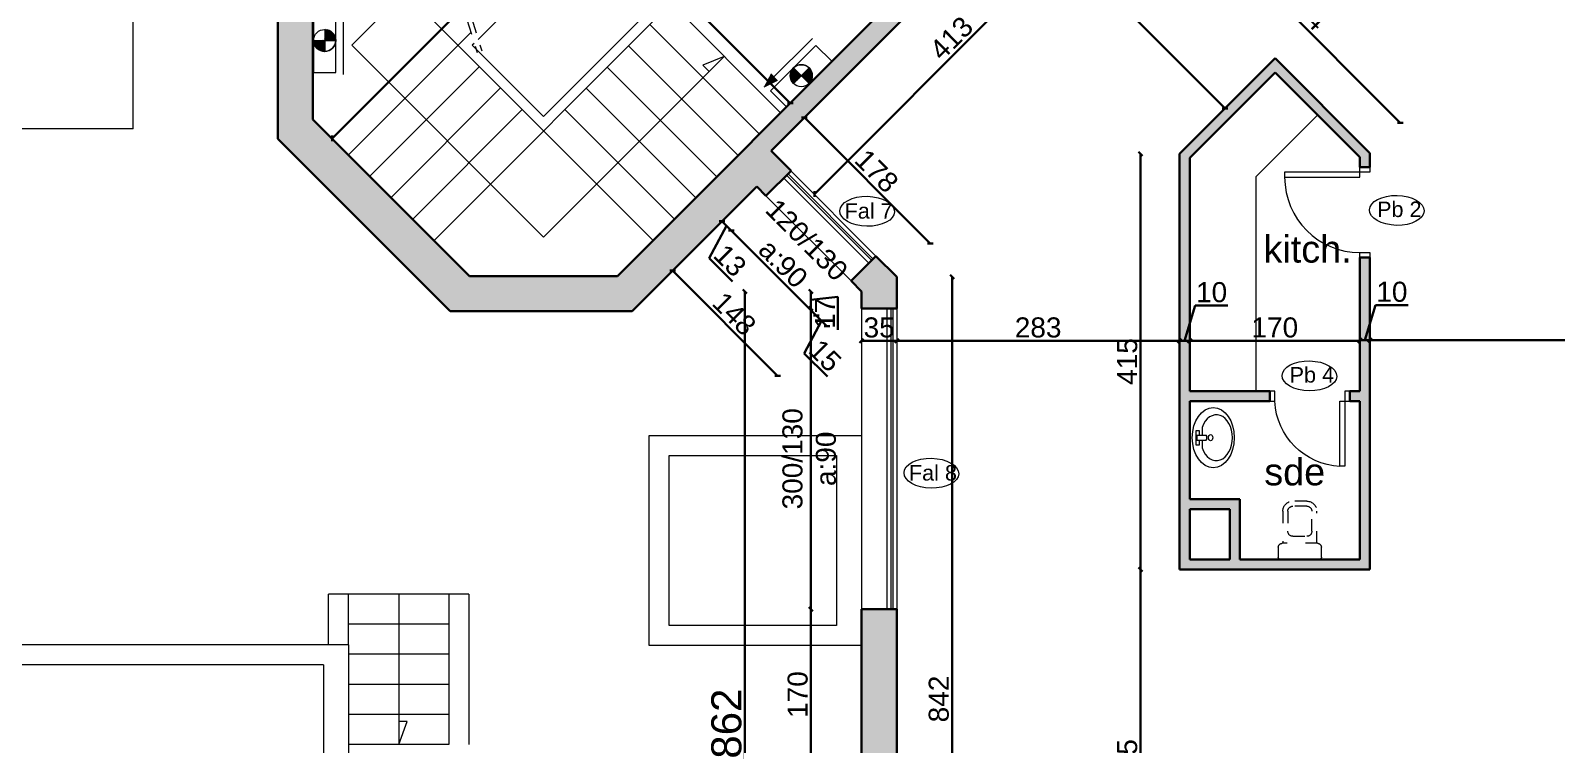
# Model space of a CAD drawing. Header units: millimetres. Extents: x 2804 to 3317, y 6834 to 7064.
# Drawn here: x 2849.06 to 2864.3, y 6885.93 to 6893.05 of the extents above; entities that cross this region are included whole.
import ezdxf

# ---------------------------------------------------------------- set-up
doc = ezdxf.new("R2010")
doc.units = ezdxf.units.MM
doc.header["$PDMODE"] = 1
doc.linetypes.add('ACAD_ISO03W100', pattern=[30, 12, -18])
doc.linetypes.add('PHANTOM2', pattern=[1.25, 0.625, -0.125, 0.125, -0.125, 0.125, -0.125])
for name, color, linetype, lineweight in [('cotation', 3, 'Continuous', 30), ('Legende', 7, 'Continuous', 30), ('menuise', 50, 'Continuous', 18), ('SECURITE', 2, 'Continuous', 0), ('texte', 3, 'Continuous', 9), ('zin fin', 6, 'Continuous', 9), ('Zin inter', 80, 'ACAD_ISO03W100', 5), ('zin menuiserie', 150, 'Continuous', 5), ('Zin mur', 30, 'Continuous', 30), ('zin sanit', 150, 'Continuous', 5)]:
    doc.layers.add(name, color=color, linetype=linetype, lineweight=lineweight)
doc.layers.add('zin hatch mur', color=8, linetype='Continuous')
doc.layers.add('zin texte', color=33, linetype='Continuous')
doc.styles.add('ARIAL', font='arial.ttf')
doc.styles.add('PsikTxtStyle', font='arial.ttf')
doc.styles.get("Standard").update_dxf_attribs({"font": 'arial.ttf'})
doc.dimstyles.new('cotation 100', dxfattribs={"dimtxt": 0.2, "dimasz": 0.04, "dimexe": 0, "dimexo": 0, "dimgap": 0.03, "dimtad": 1, "dimdec": 0, "dimlfac": 100, "dimdsep": 46, "dimtxsty": 'ARIAL', "dimblk": 'OBLIQUE', "dimcen": 0.09, "dimse1": 1, "dimse2": 1, "dimclrd": 256, "dimclre": 256, "dimclrt": 256, "dimadec": 3, "dimazin": 2, "dimtfac": 1, "dimtdec": 0, "dimtofl": 0, "dimtmove": 1, "dimatfit": 3, "dimfxl": 0, "dimtolj": 1, "dimtzin": 0, "dimlwd": -1, "dimlwe": -1, "dimarcsym": 0})

# ---------------------------------------------------------------- blocks, each defined once
blk = doc.blocks.new('P90')
at = {"ltscale": 0.005}
for p, q in [((-50, 752), (-100, 752)), ((-100, 752), (-100, 0)), ((-50, 0), (-50, 752)), ((-900, -100), (-900, 0)), ((-900, 0), (-850, 0)), ((-850, 0), (-850, -100)), ((-100, 0), (-50, 0)), ((-50, 0), (0, 0)), ((-50, -100), (-50, 0)), ((0, 0), (0, -100)), ((-850, -100), (-900, -100)), ((0, -100), (-50, -100))]:
    blk.add_line(p, q, dxfattribs=at)
blk.add_arc((-100, 0), 752, 90, 180, dxfattribs=at)
blk = doc.blocks.new('C3A7SB3P')
at = {"layer": 'zin sanit', "linetype": 'ByBlock'}
for p, q in [((0, -19.5), (0, 19.5)), ((0, -17), (0, 17)), ((2, 21.5), (12, 21.5)), ((16, 17.5), (16, -17.5)), ((16, 17), (48, 17)), ((23, -7), (23, 7)), ((28, 12), (48, 12)), ((53, 7), (53, -7)), ((58, 7), (58, -7)), ((48, -12), (28, -12)), ((12, -21.5), (2, -21.5)), ((48, -17), (16, -17))]:
    blk.add_line(p, q, dxfattribs=at)
for centre, radius, start, end in [((2, 19.5), 2, 90, 180), ((12, 17.5), 4, 0, 90), ((48, 7), 10, 0, 90), ((28, 7), 5, 90, 180), ((48, 7), 5, 0, 90), ((28, -7), 5, 180, 270), ((48, -7), 5, 270, 0), ((48, -7), 10, 270, 0), ((2, -19.5), 2, 180, 270), ((12, -17.5), 4, 270, 0)]:
    blk.add_arc(centre, radius, start, end, dxfattribs=at)
blk = doc.blocks.new('P70')
at = {"layer": 'zin menuiserie'}
for p, q in [((0, 650), (0, 0)), ((50, 650), (0, 650)), ((50, 0), (50, 650)), ((-700, 0), (-650, 0)), ((-700, -100), (-700, 0)), ((-650, 0), (-650, -100)), ((0, 0), (100, 0)), ((50, -100), (50, 0)), ((100, 0), (100, -100)), ((-650, -100), (-700, -100)), ((100, -100), (50, -100))]:
    blk.add_line(p, q, dxfattribs=at)
blk.add_arc((31, -31), 682, 92.6275, 177.3725, dxfattribs=at)
blk = doc.blocks.new('_Oblique')
at = {"color": 0, "linetype": 'ByBlock', "lineweight": -2}
blk.add_line((-0.5, -0.5), (0.5, 0.5), dxfattribs=at)
blk = doc.blocks.new('*D182')
at = {"layer": 'cotation', "transparency": 16777216}
blk.add_line((2856.79, 6892.183), (2858.046, 6890.926), dxfattribs=at)
at = {"layer": 'Defpoints', "color": 0, "transparency": 16777216}
for p in [(2856.457, 6891.85), (2858.046, 6890.926), (2857.711, 6890.591)]:
    blk.add_point(p, dxfattribs=at)
at = {"layer": 'cotation', "transparency": 16777216, "xscale": 0.04, "yscale": 0.04, "zscale": 0.04}
for p, rotation in [((2856.79, 6892.183), 134.9999999999097), ((2858.046, 6890.926), 314.9999999999097)]:
    blk.add_blockref('_Oblique', p, dxfattribs=dict(at, rotation=rotation))
at = {"layer": 'cotation', "transparency": 16777216, "insert": (2857.511, 6891.648), "char_height": 0.2, "attachment_point": 5, "rotation": 315, "style": 'ARIAL'}
blk.add_mtext('\\A1;178', dxfattribs=at)
blk = doc.blocks.new('*D153')
at = {"layer": 'cotation', "transparency": 16777216}
blk.add_line((2866.939, 6889.959), (2862.436, 6889.959), dxfattribs=at)
at = {"layer": 'Defpoints', "color": 0, "transparency": 16777216}
for p in [(2866.939, 6890.798), (2862.436, 6890.327), (2862.436, 6889.959)]:
    blk.add_point(p, dxfattribs=at)
at = {"layer": 'cotation', "transparency": 16777216, "xscale": 0.04, "yscale": 0.04, "zscale": 0.04, "rotation": 180}
blk.add_blockref('_Oblique', (2862.436, 6889.959), dxfattribs=at)
at = {"layer": 'cotation', "transparency": 16777216, "xscale": 0.04, "yscale": 0.04, "zscale": 0.04}
blk.add_blockref('_Oblique', (2866.939, 6889.959), dxfattribs=at)
at = {"layer": 'cotation', "transparency": 16777216, "insert": (2864.687, 6890.091), "char_height": 0.2, "attachment_point": 5, "style": 'ARIAL'}
blk.add_mtext('\\A1;450', dxfattribs=at)
blk = doc.blocks.new('*D154')
at = {"layer": 'cotation', "transparency": 16777216}
blk.add_line((2860.636, 6889.954), (2862.336, 6889.954), dxfattribs=at)
at = {"layer": 'Defpoints', "color": 0, "transparency": 16777216}
for p in [(2860.636, 6890.456), (2862.336, 6890.456), (2862.336, 6889.954)]:
    blk.add_point(p, dxfattribs=at)
at = {"layer": 'cotation', "transparency": 16777216, "xscale": 0.04, "yscale": 0.04, "zscale": 0.04, "rotation": 180}
blk.add_blockref('_Oblique', (2860.636, 6889.954), dxfattribs=at)
at = {"layer": 'cotation', "transparency": 16777216, "xscale": 0.04, "yscale": 0.04, "zscale": 0.04}
blk.add_blockref('_Oblique', (2862.336, 6889.954), dxfattribs=at)
at = {"layer": 'cotation', "transparency": 16777216, "insert": (2861.486, 6890.086), "char_height": 0.2, "attachment_point": 5, "style": 'ARIAL'}
blk.add_mtext('\\A1;170', dxfattribs=at)
blk = doc.blocks.new('*D155')
at = {"layer": 'cotation', "transparency": 16777216}
blk.add_line((2860.989, 6892.273), (2858.934, 6894.327), dxfattribs=at)
at = {"layer": 'Defpoints', "color": 0, "transparency": 16777216}
for p in [(2858.934, 6894.327), (2858.481, 6893.874), (2860.536, 6891.82)]:
    blk.add_point(p, dxfattribs=at)
at = {"layer": 'cotation', "transparency": 16777216, "xscale": 0.04, "yscale": 0.04, "zscale": 0.04}
for p, rotation in [((2858.934, 6894.327), 134.9999999998859), ((2860.989, 6892.273), 314.9999999998859)]:
    blk.add_blockref('_Oblique', p, dxfattribs=dict(at, rotation=rotation))
at = {"layer": 'cotation', "transparency": 16777216, "insert": (2860.055, 6893.393), "char_height": 0.2, "attachment_point": 5, "rotation": 315, "style": 'ARIAL'}
blk.add_mtext('\\A1;291', dxfattribs=at)
blk = doc.blocks.new('*D156')
at = {"layer": 'cotation', "transparency": 16777216}
blk.add_line((2859.812, 6894.342), (2856.889, 6891.418), dxfattribs=at)
at = {"layer": 'Defpoints', "color": 0, "transparency": 16777216}
for p in [(2859.381, 6894.773), (2856.457, 6891.85), (2856.889, 6891.418)]:
    blk.add_point(p, dxfattribs=at)
at = {"layer": 'cotation', "transparency": 16777216, "xscale": 0.04, "yscale": 0.04, "zscale": 0.04}
for p, rotation in [((2859.812, 6894.342), 44.99999999989305), ((2856.889, 6891.418), 224.999999999893)]:
    blk.add_blockref('_Oblique', p, dxfattribs=dict(at, rotation=rotation))
at = {"layer": 'cotation', "transparency": 16777216, "insert": (2858.257, 6892.973), "char_height": 0.2, "attachment_point": 5, "rotation": 45, "style": 'ARIAL'}
blk.add_mtext('\\A1;413', dxfattribs=at)
blk = doc.blocks.new('*D168')
at = {"layer": 'cotation', "transparency": 16777216}
blk.add_line((2858.264, 6882.172), (2858.264, 6890.591), dxfattribs=at)
at = {"layer": 'Defpoints', "color": 0, "transparency": 16777216}
for p in [(2857.711, 6890.591), (2858.264, 6890.591), (2857.711, 6882.172)]:
    blk.add_point(p, dxfattribs=at)
at = {"layer": 'cotation', "transparency": 16777216, "xscale": 0.04, "yscale": 0.04, "zscale": 0.04}
for p, rotation in [((2858.264, 6890.591), 90), ((2858.264, 6882.172), 270)]:
    blk.add_blockref('_Oblique', p, dxfattribs=dict(at, rotation=rotation))
at = {"layer": 'cotation', "transparency": 16777216, "insert": (2858.132, 6886.381), "char_height": 0.2, "attachment_point": 5, "rotation": 90, "style": 'ARIAL'}
blk.add_mtext('\\A1;842', dxfattribs=at)
blk = doc.blocks.new('lll')
at = {"layer": 'zin sanit'}
for p, q in [((2861.728, 7185.894), (2861.663, 7185.894)), ((2861.686, 7185.944), (2861.809, 7185.944)), ((2861.686, 7185.919), (2861.686, 7185.944)), ((2861.728, 7185.919), (2861.686, 7185.919)), ((2861.768, 7185.937), (2861.728, 7185.937)), ((2861.728, 7185.937), (2861.728, 7185.861)), ((2861.768, 7185.937), (2861.768, 7185.861)), ((2861.809, 7185.919), (2861.768, 7185.919)), ((2861.832, 7185.894), (2861.768, 7185.894)), ((2861.809, 7185.944), (2861.809, 7185.919))]:
    blk.add_line(p, q, dxfattribs=at)
for centre, major_axis, start_param, end_param in [((2861.748, 7185.801), (0.25, 0), 4.712389, 10.995574), ((2861.748, 7185.775), (0.19, 0), 2.032408, 7.39237), ((2861.748, 7185.823), (-0.0258, 0), 1.570796326798575, 7.853981633978161), ((2861.748, 7185.87), (0.0235, 0), 3.694408, 5.73037)]:
    blk.add_ellipse(centre, major_axis=major_axis, ratio=0.7, start_param=start_param, end_param=end_param, dxfattribs=at)
blk = doc.blocks.new('*D171')
at = {"layer": 'cotation', "transparency": 16777216}
blk.add_line((2860.536, 6889.954), (2857.711, 6889.954), dxfattribs=at)
at = {"layer": 'Defpoints', "color": 0, "transparency": 16777216}
for p in [(2857.711, 6889.954), (2857.711, 6888.772), (2860.536, 6888.772)]:
    blk.add_point(p, dxfattribs=at)
at = {"layer": 'cotation', "transparency": 16777216, "xscale": 0.04, "yscale": 0.04, "zscale": 0.04, "rotation": 180}
blk.add_blockref('_Oblique', (2857.711, 6889.954), dxfattribs=at)
at = {"layer": 'cotation', "transparency": 16777216, "xscale": 0.04, "yscale": 0.04, "zscale": 0.04}
blk.add_blockref('_Oblique', (2860.536, 6889.954), dxfattribs=at)
at = {"layer": 'cotation', "transparency": 16777216, "insert": (2859.123, 6890.086), "char_height": 0.2, "attachment_point": 5, "style": 'ARIAL'}
blk.add_mtext('\\A1;283', dxfattribs=at)
blk = doc.blocks.new('*D174')
at = {"layer": 'cotation', "transparency": 16777216}
blk.add_line((2860.657, 6894.212), (2862.739, 6892.13), dxfattribs=at)
at = {"layer": 'Defpoints', "color": 0, "transparency": 16777216}
for p in [(2860.545, 6894.099), (2862.739, 6892.13), (2862.436, 6891.827)]:
    blk.add_point(p, dxfattribs=at)
at = {"layer": 'cotation', "transparency": 16777216, "xscale": 0.04, "yscale": 0.04, "zscale": 0.04}
for p, rotation in [((2860.657, 6894.212), 135.0000000005856), ((2862.739, 6892.13), 315.0000000005855)]:
    blk.add_blockref('_Oblique', p, dxfattribs=dict(at, rotation=rotation))
at = {"layer": 'cotation', "transparency": 16777216, "insert": (2861.791, 6893.264), "char_height": 0.2, "attachment_point": 5, "rotation": 315, "style": 'ARIAL'}
blk.add_mtext('\\A1;294', dxfattribs=at)
blk = doc.blocks.new('*D175')
at = {"layer": 'cotation', "transparency": 16777216}
blk.add_line((2856.195, 6881.824), (2856.195, 6890.446), dxfattribs=at)
at = {"layer": 'Defpoints', "color": 0, "transparency": 16777216}
for p in [(2856.195, 6890.446), (2857.361, 6890.446), (2857.361, 6881.824)]:
    blk.add_point(p, dxfattribs=at)
at = {"layer": 'cotation', "transparency": 16777216, "xscale": 0.04, "yscale": 0.04, "zscale": 0.04}
for p, rotation in [((2856.195, 6890.446), 90), ((2856.195, 6881.824), 270)]:
    blk.add_blockref('_Oblique', p, dxfattribs=dict(at, rotation=rotation))
at = {"layer": 'cotation', "transparency": 16777216, "insert": (2856.012, 6886.135), "char_height": 0.3, "attachment_point": 5, "rotation": 90, "style": 'ARIAL'}
blk.add_mtext('\\A1;862', dxfattribs=at)
blk = doc.blocks.new('*D176')
at = {"layer": 'cotation', "transparency": 16777216}
blk.add_line((2856.521, 6889.606), (2855.473, 6890.654), dxfattribs=at)
at = {"layer": 'Defpoints', "color": 0, "transparency": 16777216}
for p in [(2856.313, 6891.494), (2855.473, 6890.654), (2857.361, 6890.446)]:
    blk.add_point(p, dxfattribs=at)
at = {"layer": 'cotation', "transparency": 16777216, "xscale": 0.04, "yscale": 0.04, "zscale": 0.04}
for p, rotation in [((2855.473, 6890.654), 134.9999999999379), ((2856.521, 6889.606), 314.9999999999379)]:
    blk.add_blockref('_Oblique', p, dxfattribs=dict(at, rotation=rotation))
at = {"layer": 'cotation', "transparency": 16777216, "insert": (2856.09, 6890.223), "char_height": 0.2, "attachment_point": 5, "rotation": 315, "style": 'ARIAL'}
blk.add_mtext('\\A1;148', dxfattribs=at)
blk = doc.blocks.new('*D181')
at = {"layer": 'cotation', "transparency": 16777216}
blk.add_line((2853.608, 6895.365), (2856.648, 6892.324), dxfattribs=at)
at = {"layer": 'Defpoints', "color": 0, "transparency": 16777216}
for p in [(2853.512, 6895.268), (2856.552, 6892.228), (2856.648, 6892.324)]:
    blk.add_point(p, dxfattribs=at)
at = {"layer": 'cotation', "transparency": 16777216, "xscale": 0.04, "yscale": 0.04, "zscale": 0.04}
for p, rotation in [((2853.608, 6895.365), 134.99999999991), ((2856.648, 6892.324), 314.99999999991)]:
    blk.add_blockref('_Oblique', p, dxfattribs=dict(at, rotation=rotation))
at = {"layer": 'cotation', "transparency": 16777216, "insert": (2855.222, 6893.938), "char_height": 0.2, "attachment_point": 5, "rotation": 315, "style": 'ARIAL'}
blk.add_mtext('\\A1;430', dxfattribs=at)
blk = doc.blocks.new('*D179')
at = {"layer": 'cotation', "transparency": 16777216}
blk.add_line((2852.074, 6891.973), (2855.502, 6895.4), dxfattribs=at)
at = {"layer": 'Defpoints', "color": 0, "transparency": 16777216}
for p in [(2855.5, 6895.401), (2855.502, 6895.4), (2852.073, 6891.974)]:
    blk.add_point(p, dxfattribs=at)
at = {"layer": 'cotation', "transparency": 16777216, "xscale": 0.04, "yscale": 0.04, "zscale": 0.04}
for p, rotation in [((2855.502, 6895.4), 44.99999999995059), ((2852.074, 6891.973), 224.9999999999506)]:
    blk.add_blockref('_Oblique', p, dxfattribs=dict(at, rotation=rotation))
at = {"layer": 'cotation', "transparency": 16777216, "insert": (2853.695, 6893.78), "char_height": 0.2, "attachment_point": 5, "rotation": 45, "style": 'ARIAL'}
blk.add_mtext('\\A1;485', dxfattribs=at)
blk = doc.blocks.new('*D189')
at = {"layer": 'cotation', "transparency": 16777216}
blk.add_line((2860.145, 6887.674), (2860.145, 6891.82), dxfattribs=at)
at = {"layer": 'Defpoints', "color": 0, "transparency": 16777216}
for p in [(2860.145, 6891.82), (2860.536, 6891.82), (2860.536, 6887.674)]:
    blk.add_point(p, dxfattribs=at)
at = {"layer": 'cotation', "transparency": 16777216, "xscale": 0.04, "yscale": 0.04, "zscale": 0.04}
for p, rotation in [((2860.145, 6891.82), 90), ((2860.145, 6887.674), 270)]:
    blk.add_blockref('_Oblique', p, dxfattribs=dict(at, rotation=rotation))
at = {"layer": 'cotation', "transparency": 16777216, "insert": (2860.013, 6889.747), "char_height": 0.2, "attachment_point": 5, "rotation": 90, "style": 'ARIAL'}
blk.add_mtext('\\A1;415', dxfattribs=at)
blk = doc.blocks.new('*D188')
at = {"layer": 'cotation', "transparency": 16777216}
blk.add_line((2860.145, 6883.82), (2860.145, 6887.674), dxfattribs=at)
at = {"layer": 'Defpoints', "color": 0, "transparency": 16777216}
for p in [(2860.145, 6887.674), (2860.536, 6887.674), (2860.536, 6883.82)]:
    blk.add_point(p, dxfattribs=at)
at = {"layer": 'cotation', "transparency": 16777216, "xscale": 0.04, "yscale": 0.04, "zscale": 0.04}
for p, rotation in [((2860.145, 6887.674), 90), ((2860.145, 6883.82), 270)]:
    blk.add_blockref('_Oblique', p, dxfattribs=dict(at, rotation=rotation))
at = {"layer": 'cotation', "transparency": 16777216, "insert": (2860.013, 6885.747), "char_height": 0.2, "attachment_point": 5, "rotation": 90, "style": 'ARIAL'}
blk.add_mtext('\\A1;385', dxfattribs=at)
blk = doc.blocks.new('*X299')
at = {"color": 0, "linetype": 'Continuous'}
for p, q in [((2123.9, 1390.3), (2124, 1390.4)), ((2133.9, 1380.4), (2123.9, 1390.4)), ((2124, 1389.5), (2124.9, 1390.4)), ((2133, 1380.5), (2124, 1389.5)), ((2124.1, 1388.7), (2125.8, 1390.4)), ((2124.2, 1388), (2126.7, 1390.4)), ((2124.4, 1387.3), (2127.5, 1390.4)), ((2124.7, 1386.6), (2128.4, 1390.4)), ((2133.9, 1381.3), (2124.8, 1390.4)), ((2124.9, 1386), (2129.3, 1390.4)), ((2125.2, 1385.4), (2130.2, 1390.4)), ((2125.6, 1384.9), (2131.1, 1390.4)), ((2133.9, 1382.2), (2125.7, 1390.4)), ((2125.9, 1384.4), (2132, 1390.4)), ((2126.3, 1383.9), (2132.8, 1390.4)), ((2133.9, 1383.1), (2126.6, 1390.4)), ((2126.8, 1383.4), (2133.7, 1390.4)), ((2127.2, 1383), (2133.9, 1389.7)), ((2133.9, 1384), (2127.5, 1390.4)), ((2133.9, 1384.8), (2128.4, 1390.4)), ((2133.9, 1385.7), (2129.2, 1390.4)), ((2133.9, 1386.6), (2130.1, 1390.4)), ((2133.9, 1387.5), (2131, 1390.4)), ((2133.9, 1388.4), (2131.9, 1390.4)), ((2133.9, 1389.3), (2132.8, 1390.4)), ((2133.9, 1390.1), (2133.7, 1390.4)), ((2131.9, 1380.6), (2124.1, 1388.4)), ((2130.7, 1380.9), (2124.4, 1387.2)), ((2129.2, 1381.6), (2125.1, 1385.7)), ((2127.7, 1382.6), (2133.9, 1388.8)), ((2128.2, 1382.2), (2133.9, 1387.9)), ((2128.7, 1381.9), (2133.9, 1387)), ((2129.3, 1381.5), (2133.9, 1386.1)), ((2129.9, 1381.3), (2133.9, 1385.3)), ((2130.5, 1381), (2133.9, 1384.4)), ((2131.2, 1380.8), (2133.9, 1383.5)), ((2131.9, 1380.6), (2133.9, 1382.6)), ((2132.7, 1380.5), (2133.9, 1381.7)), ((2133.5, 1380.4), (2133.9, 1380.8))]:
    blk.add_line(p, q, dxfattribs=at)
blk = doc.blocks.new('sec 3eme')
at = {"layer": 'SECURITE', "color": 252, "true_color": 0x939598}
for p, q in [((2819.662, 6881.398, 1.117), (2819.662, 6880.754, 1.117)), ((2819.662, 6881.398, 1.117), (2819.662, 6880.754, 1.117)), ((2819.884, 6880.754, 1.117), (2819.884, 6881.398, 1.117)), ((2819.884, 6880.754, 1.117), (2819.884, 6881.398, 1.117)), ((2819.957, 6881.33, 1.117), (2819.957, 6880.732, 1.117)), ((2819.957, 6881.33, 1.117), (2819.957, 6880.732, 1.117)), ((2819.663, 6881.072, 1.117), (2819.884, 6881.072, 1.117)), ((2819.663, 6881.072, 1.117), (2819.884, 6881.072, 1.117)), ((2819.663, 6881.072, 1.117), (2819.884, 6881.072, 1.117)), ((2819.663, 6881.072, 1.117), (2819.884, 6881.072, 1.117)), ((2819.663, 6881.072, 1.117), (2819.884, 6881.072, 1.117)), ((2819.663, 6881.072, 1.117), (2819.884, 6881.072, 1.117)), ((2819.663, 6881.072, 1.117), (2819.884, 6881.072, 1.117)), ((2819.663, 6881.072, 1.117), (2819.884, 6881.072, 1.117)), ((2819.773, 6881.183, 1.117), (2819.773, 6880.964, 1.117)), ((2819.773, 6881.183, 1.117), (2819.773, 6880.964, 1.117)), ((2824.218, 6880.668, 1.117), (2824.641, 6881.091, 1.117)), ((2824.218, 6880.668, 1.117), (2824.641, 6881.091, 1.117)), ((2824.677, 6881.023, 1.117), (2824.222, 6880.568, 1.117)), ((2824.677, 6881.023, 1.117), (2824.222, 6880.568, 1.117)), ((2824.834, 6880.867, 1.117), (2824.677, 6881.023, 1.117)), ((2824.834, 6880.867, 1.117), (2824.677, 6881.023, 1.117)), ((2824.379, 6880.412, 1.117), (2824.834, 6880.867, 1.117)), ((2824.379, 6880.412, 1.117), (2824.834, 6880.867, 1.117)), ((2824.609, 6880.642, 1.117), (2824.452, 6880.798, 1.117)), ((2824.609, 6880.642, 1.117), (2824.452, 6880.798, 1.117)), ((2824.609, 6880.642, 1.117), (2824.452, 6880.798, 1.117)), ((2824.609, 6880.642, 1.117), (2824.452, 6880.798, 1.117)), ((2824.609, 6880.642, 1.117), (2824.452, 6880.798, 1.117)), ((2824.609, 6880.642, 1.117), (2824.452, 6880.798, 1.117)), ((2824.609, 6880.642, 1.117), (2824.452, 6880.798, 1.117)), ((2824.609, 6880.642, 1.117), (2824.452, 6880.798, 1.117)), ((2824.452, 6880.642, 1.117), (2824.607, 6880.796, 1.117)), ((2824.452, 6880.642, 1.117), (2824.607, 6880.796, 1.117)), ((2819.662, 6880.754, 1.117), (2819.884, 6880.754, 1.117)), ((2819.662, 6880.754, 1.117), (2819.884, 6880.754, 1.117)), ((2824.289, 6880.673, 1.117), (2824.156, 6880.607, 1.117)), ((2824.289, 6880.673, 1.117), (2824.156, 6880.607, 1.117)), ((2824.226, 6880.74, 1.117), (2824.289, 6880.673, 1.117)), ((2824.226, 6880.74, 1.117), (2824.289, 6880.673, 1.117)), ((2824.222, 6880.568, 1.117), (2824.379, 6880.412, 1.117)), ((2824.222, 6880.568, 1.117), (2824.379, 6880.412, 1.117))]:
    blk.add_line(p, q, dxfattribs=at)
for centre in [(2819.773, 6881.072, 1.117), (2819.773, 6881.072, 1.117), (2824.53, 6880.72, 1.117), (2824.53, 6880.72, 1.117)]:
    blk.add_circle(centre, 0.11, dxfattribs=at)
for centre, start, end in [((2819.773, 6881.072, 1.117), 180, 270), ((2819.773, 6881.072, 1.117), 180, 270), ((2819.773, 6881.072, 1.117), 180, 270), ((2819.773, 6881.072, 1.117), 180, 270), ((2819.773, 6881.072, 1.117), 180, 270), ((2819.773, 6881.072, 1.117), 180, 270), ((2819.773, 6881.072, 1.117), 270, 0), ((2819.773, 6881.072, 1.117), 270, 0), ((2819.773, 6881.072, 1.117), 270, 0), ((2819.773, 6881.072, 1.117), 270, 0), ((2819.773, 6881.072, 1.117), 270, 0), ((2819.773, 6881.072, 1.117), 270, 0), ((2824.53, 6880.72, 1.117), 45, 135), ((2824.53, 6880.72, 1.117), 45, 135), ((2824.53, 6880.72, 1.117), 45, 135), ((2824.53, 6880.72, 1.117), 45, 135), ((2824.53, 6880.72, 1.117), 45, 135), ((2824.53, 6880.72, 1.117), 45, 135), ((2824.53, 6880.72, 1.117), 315, 45), ((2824.53, 6880.72, 1.117), 315, 45), ((2824.53, 6880.72, 1.117), 315, 45), ((2824.53, 6880.72, 1.117), 315, 45), ((2824.53, 6880.72, 1.117), 315, 45), ((2824.53, 6880.72, 1.117), 315, 45)]:
    blk.add_arc(centre, 0.11, start, end, dxfattribs=at)
blk.add_solid([(2824.289, 6880.673, 1.117), (2824.156, 6880.607, 1.117), (2824.226, 6880.74, 1.117)], dxfattribs=at)
blk.add_solid([(2824.289, 6880.673, 1.117), (2824.156, 6880.607, 1.117), (2824.226, 6880.74, 1.117)], dxfattribs=at)
at = {"layer": 'SECURITE', "color": 252, "true_color": 0x939598, "extrusion": (0, 0, -1)}
for p, xscale, yscale, zscale, rotation in [((-2796.13, 6865.69, -1.117), -0.01107475427231976, 0.01107475427231976, 0.01107475427231976, 0.03850884676465326), ((-2796.13, 6865.69, -1.117), -0.01107475427231976, 0.01107475427231976, 0.01107475427231976, 0.03850884676465326), ((-2835.171, 6904.705, -1.117), 0.01107475427745157, 0.01107475427745157, 0.01107475427745157, 270), ((-2835.171, 6904.705, -1.117), 0.01107475427745157, 0.01107475427745157, 0.01107475427745157, 270), ((-2796.932, 6874.897, -1.117), 0.01107475427745157, 0.01107475427745157, 0.01107475427745157, 134.9999999999427), ((-2796.932, 6874.897, -1.117), 0.01107475427745157, 0.01107475427745157, 0.01107475427745157, 134.9999999999427), ((-2852.125, 6874.879, -1.117), -0.01107475427231976, 0.01107475427231976, 0.01107475427231976, 225.0385088467073), ((-2852.125, 6874.879, -1.117), -0.01107475427231976, 0.01107475427231976, 0.01107475427231976, 225.0385088467073)]:
    blk.add_blockref('*X299', p, dxfattribs=dict(at, xscale=xscale, yscale=yscale, zscale=zscale, rotation=rotation))
at = {"layer": 'SECURITE', "color": 252, "true_color": 0x939598, "zscale": 0.01107475427745157}
for p, xscale, yscale, rotation in [((2835.171, 6904.705, 1.117), -0.01107475427745157, 0.01107475427745157, 90), ((2835.171, 6904.705, 1.117), -0.01107475427745157, 0.01107475427745157, 90), ((2796.932, 6874.897, 1.117), -0.01107475427745156, 0.01107475427745156, 225.0000000000573), ((2796.932, 6874.897, 1.117), -0.01107475427745156, 0.01107475427745156, 225.0000000000573)]:
    blk.add_blockref('*X299', p, dxfattribs=dict(at, xscale=xscale, yscale=yscale, rotation=rotation))
blk = doc.blocks.new('*D444')
at = {"layer": 'cotation', "transparency": 16777216}
blk.add_line((2856.855, 6885.572), (2856.855, 6887.277), dxfattribs=at)
at = {"layer": 'Defpoints', "color": 0, "transparency": 16777216}
for p in [(2856.855, 6887.277), (2857.361, 6887.277), (2857.361, 6885.572)]:
    blk.add_point(p, dxfattribs=at)
at = {"layer": 'cotation', "transparency": 16777216, "xscale": 0.04, "yscale": 0.04, "zscale": 0.04}
for p, rotation in [((2856.855, 6887.277), 90), ((2856.855, 6885.572), 270)]:
    blk.add_blockref('_Oblique', p, dxfattribs=dict(at, rotation=rotation))
at = {"layer": 'cotation', "transparency": 16777216, "insert": (2856.723, 6886.425), "char_height": 0.2, "attachment_point": 5, "rotation": 90, "style": 'ARIAL'}
blk.add_mtext('\\A1;170', dxfattribs=at)
blk = doc.blocks.new('*D445')
at = {"layer": 'cotation', "transparency": 16777216}
blk.add_line((2856.855, 6887.277), (2856.855, 6890.277), dxfattribs=at)
at = {"layer": 'Defpoints', "color": 0, "transparency": 16777216}
for p in [(2856.855, 6890.277), (2857.361, 6890.277), (2857.361, 6887.277)]:
    blk.add_point(p, dxfattribs=at)
at = {"layer": 'cotation', "transparency": 16777216, "xscale": 0.04, "yscale": 0.04, "zscale": 0.04}
for p, rotation in [((2856.855, 6890.277), 90), ((2856.855, 6887.277), 270)]:
    blk.add_blockref('_Oblique', p, dxfattribs=dict(at, rotation=rotation))
at = {"layer": 'cotation', "transparency": 16777216, "insert": (2856.838, 6888.777), "char_height": 0.2, "attachment_point": 5, "rotation": 90, "style": 'ARIAL'}
blk.add_mtext('\\A1;300/130\\Pa:90', dxfattribs=at)
blk = doc.blocks.new('*D446')
at = {"layer": 'cotation', "transparency": 16777216}
for p, q in [((2856.855, 6890.277), (2856.855, 6890.446)), ((2856.855, 6890.362), (2857.124, 6890.392)), ((2857.124, 6890.392), (2857.124, 6890.064))]:
    blk.add_line(p, q, dxfattribs=at)
at = {"layer": 'Defpoints', "color": 0, "transparency": 16777216}
for p in [(2856.855, 6890.446), (2857.361, 6890.446), (2857.361, 6890.277)]:
    blk.add_point(p, dxfattribs=at)
at = {"layer": 'cotation', "transparency": 16777216, "xscale": 0.04, "yscale": 0.04, "zscale": 0.04}
for p, rotation in [((2856.855, 6890.446), 90), ((2856.855, 6890.277), 270)]:
    blk.add_blockref('_Oblique', p, dxfattribs=dict(at, rotation=rotation))
at = {"layer": 'cotation', "transparency": 16777216, "insert": (2856.994, 6890.228), "char_height": 0.2, "attachment_point": 5, "rotation": 90, "style": 'ARIAL'}
blk.add_mtext('\\A1;17', dxfattribs=at)
blk = doc.blocks.new('*D837')
at = {"layer": 'cotation', "transparency": 16777216}
for p, q in [((2862.386, 6889.959), (2862.491, 6890.31)), ((2862.491, 6890.31), (2862.818, 6890.31)), ((2862.436, 6889.959), (2862.336, 6889.959))]:
    blk.add_line(p, q, dxfattribs=at)
at = {"layer": 'Defpoints', "color": 0, "transparency": 16777216}
for p in [(2862.436, 6890.327), (2862.336, 6889.959), (2862.336, 6889.452)]:
    blk.add_point(p, dxfattribs=at)
at = {"layer": 'cotation', "transparency": 16777216, "xscale": 0.04, "yscale": 0.04, "zscale": 0.04, "rotation": 180}
blk.add_blockref('_Oblique', (2862.336, 6889.959), dxfattribs=at)
at = {"layer": 'cotation', "transparency": 16777216, "xscale": 0.04, "yscale": 0.04, "zscale": 0.04}
blk.add_blockref('_Oblique', (2862.436, 6889.959), dxfattribs=at)
at = {"layer": 'cotation', "transparency": 16777216, "insert": (2862.655, 6890.442), "char_height": 0.2, "attachment_point": 5, "style": 'ARIAL'}
blk.add_mtext('\\A1;10', dxfattribs=at)
blk = doc.blocks.new('*D838')
at = {"layer": 'cotation', "transparency": 16777216}
for p, q in [((2860.586, 6889.954), (2860.691, 6890.306)), ((2860.691, 6890.306), (2861.018, 6890.306)), ((2860.636, 6889.954), (2860.536, 6889.954))]:
    blk.add_line(p, q, dxfattribs=at)
at = {"layer": 'Defpoints', "color": 0, "transparency": 16777216}
for p in [(2860.636, 6890.456), (2860.536, 6889.954), (2860.536, 6889.455)]:
    blk.add_point(p, dxfattribs=at)
at = {"layer": 'cotation', "transparency": 16777216, "xscale": 0.04, "yscale": 0.04, "zscale": 0.04, "rotation": 180}
blk.add_blockref('_Oblique', (2860.536, 6889.954), dxfattribs=at)
at = {"layer": 'cotation', "transparency": 16777216, "xscale": 0.04, "yscale": 0.04, "zscale": 0.04}
blk.add_blockref('_Oblique', (2860.636, 6889.954), dxfattribs=at)
at = {"layer": 'cotation', "transparency": 16777216, "insert": (2860.855, 6890.438), "char_height": 0.2, "attachment_point": 5, "style": 'ARIAL'}
blk.add_mtext('\\A1;10', dxfattribs=at)
blk = doc.blocks.new('*D839')
at = {"layer": 'cotation', "transparency": 16777216}
blk.add_line((2857.711, 6889.954), (2857.361, 6889.954), dxfattribs=at)
at = {"layer": 'Defpoints', "color": 0, "transparency": 16777216}
for p in [(2857.361, 6889.954), (2857.361, 6889.745), (2857.711, 6888.772)]:
    blk.add_point(p, dxfattribs=at)
at = {"layer": 'cotation', "transparency": 16777216, "xscale": 0.04, "yscale": 0.04, "zscale": 0.04, "rotation": 180}
blk.add_blockref('_Oblique', (2857.361, 6889.954), dxfattribs=at)
at = {"layer": 'cotation', "transparency": 16777216, "xscale": 0.04, "yscale": 0.04, "zscale": 0.04}
blk.add_blockref('_Oblique', (2857.711, 6889.954), dxfattribs=at)
at = {"layer": 'cotation', "transparency": 16777216, "insert": (2857.536, 6890.086), "char_height": 0.2, "attachment_point": 5, "style": 'ARIAL'}
blk.add_mtext('\\A1;35', dxfattribs=at)
blk = doc.blocks.new('*D843')
at = {"layer": 'cotation', "transparency": 16777216}
for p, q in [((2855.966, 6891.147), (2856.06, 6891.054)), ((2856.013, 6891.101), (2855.839, 6890.777)), ((2855.839, 6890.777), (2856.071, 6890.546))]:
    blk.add_line(p, q, dxfattribs=at)
at = {"layer": 'Defpoints', "color": 0, "transparency": 16777216}
for p in [(2856.313, 6891.494), (2856.406, 6891.4), (2856.06, 6891.054)]:
    blk.add_point(p, dxfattribs=at)
at = {"layer": 'cotation', "transparency": 16777216, "xscale": 0.04, "yscale": 0.04, "zscale": 0.04}
for p, rotation in [((2855.966, 6891.147), 135.0000000005587), ((2856.06, 6891.054), 315.0000000005587)]:
    blk.add_blockref('_Oblique', p, dxfattribs=dict(at, rotation=rotation))
at = {"layer": 'cotation', "transparency": 16777216, "insert": (2856.048, 6890.755), "char_height": 0.2, "attachment_point": 5, "rotation": 315, "style": 'ARIAL'}
blk.add_mtext('\\A1;13', dxfattribs=at)
blk = doc.blocks.new('*D844')
at = {"layer": 'cotation', "transparency": 16777216}
blk.add_line((2856.06, 6891.054), (2856.908, 6890.205), dxfattribs=at)
at = {"layer": 'Defpoints', "color": 0, "transparency": 16777216}
for p in [(2856.406, 6891.4), (2857.255, 6890.552), (2856.908, 6890.205)]:
    blk.add_point(p, dxfattribs=at)
at = {"layer": 'cotation', "transparency": 16777216, "xscale": 0.04, "yscale": 0.04, "zscale": 0.04}
for p, rotation in [((2856.06, 6891.054), 135.0000000005587), ((2856.908, 6890.205), 315.0000000005587)]:
    blk.add_blockref('_Oblique', p, dxfattribs=dict(at, rotation=rotation))
at = {"layer": 'cotation', "transparency": 16777216, "insert": (2856.696, 6890.842), "char_height": 0.2, "attachment_point": 5, "rotation": 315, "style": 'ARIAL'}
blk.add_mtext('\\A1;120/130\\Pa:90', dxfattribs=at)
blk = doc.blocks.new('*D845')
at = {"layer": 'cotation', "transparency": 16777216}
for p, q in [((2856.961, 6890.152), (2856.787, 6889.829)), ((2856.908, 6890.205), (2857.014, 6890.099)), ((2856.787, 6889.829), (2857.02, 6889.597))]:
    blk.add_line(p, q, dxfattribs=at)
at = {"layer": 'Defpoints', "color": 0, "transparency": 16777216}
for p in [(2857.255, 6890.552), (2857.361, 6890.446), (2857.014, 6890.099)]:
    blk.add_point(p, dxfattribs=at)
at = {"layer": 'cotation', "transparency": 16777216, "xscale": 0.04, "yscale": 0.04, "zscale": 0.04}
for p, rotation in [((2856.908, 6890.205), 135.0000000005587), ((2857.014, 6890.099), 315.0000000005587)]:
    blk.add_blockref('_Oblique', p, dxfattribs=dict(at, rotation=rotation))
at = {"layer": 'cotation', "transparency": 16777216, "insert": (2856.997, 6889.806), "char_height": 0.2, "attachment_point": 5, "rotation": 315, "style": 'ARIAL'}
blk.add_mtext('\\A1;15', dxfattribs=at)
blk = doc.blocks.new('pb1')
at = {"layer": 'menuise'}
blk.add_ellipse((2979.638, 6941.214), major_axis=(-0.273, 0.005), ratio=0.546469, start_param=-1.570796, end_param=4.712389, dxfattribs=at)
at = {"layer": 'menuise', "insert": (2979.441, 6941.302), "char_height": 0.1544, "width": 2.34126, "attachment_point": 1, "style": 'PsikTxtStyle'}
blk.add_mtext('Pb 2', dxfattribs=at)
blk = doc.blocks.new('pb3')
at = {"layer": 'menuise'}
blk.add_ellipse((2903.957, 6929.88), major_axis=(-0.273, 0.005), ratio=0.546469, start_param=-1.570796, end_param=4.712389, dxfattribs=at)
at = {"layer": 'menuise', "insert": (2903.759, 6929.968), "char_height": 0.1544, "width": 2.34126, "attachment_point": 1, "style": 'PsikTxtStyle'}
blk.add_mtext('Pb 4', dxfattribs=at)
blk = doc.blocks.new('fal8')
at = {"layer": 'menuise'}
blk.add_ellipse((2856.592, 6882.99), major_axis=(-0.273, 0.005), ratio=0.546469, start_param=-1.570796, end_param=4.712389, dxfattribs=at)
at = {"layer": 'menuise', "insert": (2856.368, 6883.071), "char_height": 0.1544, "width": 2.34126, "attachment_point": 1, "style": 'PsikTxtStyle'}
blk.add_mtext('Fal 8', dxfattribs=at)
blk = doc.blocks.new('fal 7')
at = {"layer": 'menuise'}
blk.add_ellipse((2858.058, 6854.112), major_axis=(-0.273, 0.005), ratio=0.546469, start_param=-1.570796, end_param=4.712389, dxfattribs=at)
at = {"layer": 'menuise', "insert": (2857.833, 6854.193), "char_height": 0.1544, "width": 2.34126, "attachment_point": 1, "style": 'PsikTxtStyle'}
blk.add_mtext('Fal 7', dxfattribs=at)

msp = doc.modelspace()

# ---------------------------------------------------------------- hatches: boundary and pattern name
at = {"layer": 'zin hatch mur'}
h = msp.add_hatch(color=256, dxfattribs=at)
h.dxf.hatch_style = 1
h.paths.add_polyline_path([(2857.754, 6896.683), (2857.613, 6896.541), (2857.913, 6896.241), (2857.843, 6896.17), (2857.913, 6896.099), (2858.125, 6896.311)])
h.paths.add_polyline_path([(2857.348, 6895.534), (2857.277, 6895.604), (2857.206, 6895.534), (2856.906, 6895.834), (2856.835, 6895.763), (2857.136, 6895.463), (2857.065, 6895.392), (2857.136, 6895.321)], flags=17)
h.paths.add_polyline_path([(2867.383, 6893.227), (2867.383, 6893.427), (2863.166, 6893.427), (2860.711, 6895.883), (2860.711, 6896.477), (2860.511, 6896.477), (2860.511, 6895.8), (2861.237, 6895.074), (2861.11, 6894.948), (2861.252, 6894.806), (2861.378, 6894.933), (2863.084, 6893.227)])
h.paths.add_polyline_path([(2856.358, 6894.544), (2857.136, 6895.321), (2857.065, 6895.392), (2856.428, 6894.756), (2856.128, 6895.056), (2855.986, 6894.915)], flags=17)
h.paths.add_polyline_path([(2857.56, 6893.766), (2857.348, 6893.554), (2857.613, 6893.288), (2854.924, 6890.6), (2853.447, 6890.6), (2851.883, 6892.163), (2851.883, 6893.64), (2854.572, 6896.329), (2854.431, 6896.47), (2853.838, 6895.878), (2853.661, 6896.055), (2853.414, 6895.807), (2853.485, 6895.736), (2851.533, 6893.785), (2851.533, 6891.969), (2853.253, 6890.25), (2855.069, 6890.25), (2856.313, 6891.494), (2856.406, 6891.4), (2856.656, 6891.65), (2856.457, 6891.85), (2859.381, 6894.773), (2860.3, 6893.854), (2860.545, 6894.099), (2860.403, 6894.241), (2860.3, 6894.137), (2859.115, 6895.321), (2858.903, 6895.109), (2858.974, 6895.039), (2859.045, 6895.109), (2859.31, 6894.844), (2858.391, 6893.925), (2858.125, 6894.19), (2858.196, 6894.261), (2858.125, 6894.331), (2857.913, 6894.119), (2857.984, 6894.049), (2858.055, 6894.119), (2858.32, 6893.854), (2857.825, 6893.359), (2857.56, 6893.624), (2857.631, 6893.695)])
h = msp.add_hatch(color=256, dxfattribs=at)
h.dxf.hatch_style = 1
h.paths.add_polyline_path([(2861.436, 6889.452), (2860.636, 6889.452), (2860.636, 6891.778), (2861.49, 6892.632), (2862.336, 6891.786), (2862.336, 6891.686), (2862.436, 6891.686), (2862.436, 6891.827), (2861.49, 6892.773), (2860.536, 6891.82), (2860.536, 6887.674), (2862.436, 6887.674), (2862.436, 6890.786), (2862.336, 6890.786), (2862.336, 6889.452), (2862.236, 6889.452), (2862.236, 6889.352), (2862.336, 6889.352), (2862.336, 6887.774), (2861.136, 6887.774), (2861.136, 6888.374), (2860.636, 6888.374), (2860.636, 6889.352), (2861.436, 6889.352)])
h.paths.add_polyline_path([(2861.036, 6888.274), (2861.036, 6887.774), (2860.636, 6887.774), (2860.636, 6888.274)], flags=16)
h.paths.add_polyline_path([(2860.986, 6888.224), (2860.986, 6887.824), (2860.916, 6888.154), (2860.686, 6888.224)], flags=0)
h = msp.add_hatch(color=256, dxfattribs=at)
h.dxf.hatch_style = 1
h.paths.add_polyline_path([(2857.711, 6890.591), (2857.502, 6890.799), (2857.255, 6890.552), (2857.361, 6890.446), (2857.361, 6890.277), (2857.711, 6890.277)])
h.paths.add_polyline_path([(2857.711, 6887.277), (2857.361, 6887.277), (2857.361, 6885.572), (2857.711, 6885.572)])
h.paths.add_polyline_path([(2867.405, 6882.608), (2866.955, 6882.606), (2866.956, 6882.171), (2862.436, 6882.172), (2862.436, 6882.8), (2862.336, 6882.8), (2862.336, 6882.172), (2861.336, 6882.172), (2861.336, 6882.672), (2860.636, 6882.672), (2860.636, 6883.72), (2862.336, 6883.72), (2862.336, 6883.6), (2862.436, 6883.6), (2862.436, 6883.82), (2860.536, 6883.82), (2860.536, 6882.172), (2857.711, 6882.172), (2857.711, 6882.572), (2857.361, 6882.572), (2857.361, 6881.824), (2867.404, 6881.825), (2867.407, 6881.825)])
h.paths.add_polyline_path([(2861.236, 6882.172), (2860.636, 6882.172), (2860.636, 6882.572), (2861.236, 6882.572)], flags=16)
h.paths.add_polyline_path([(2861.186, 6882.222), (2860.686, 6882.222), (2861.116, 6882.292), (2861.186, 6882.522)], flags=0)
h.paths.add_polyline_path([(2861.186, 6882.522), (2861.116, 6882.292), (2860.686, 6882.222), (2861.186, 6882.222)], flags=0)

# ---------------------------------------------------------------- linework, layer by layer
at = {"layer": 'texte', "linetype": 'PHANTOM2', "lineweight": 9}
for p, q in [((2852.905, 6894.801), (2853.522, 6892.83)), ((2852.953, 6894.816), (2853.57, 6892.845))]:
    msp.add_line(p, q, dxfattribs=at)
at = {"layer": 'zin fin'}
for p, q in [((2850.089, 6892.069), (2850.089, 6896.077)), ((2854.605, 6894.033), (2853.533, 6892.961)), ((2852.239, 6893.996), (2855.279, 6890.955)), ((2855.458, 6893.322), (2853.092, 6890.955)), ((2855.317, 6893.322), (2854.186, 6892.19)), ((2855.458, 6893.322), (2856.552, 6892.228)), ((2855.246, 6893.109), (2856.34, 6892.016)), ((2853.46, 6893.029), (2852.239, 6891.808)), ((2853.494, 6892.921), (2853.474, 6892.902)), ((2853.474, 6892.902), (2854.186, 6892.19)), ((2855.034, 6892.897), (2856.128, 6891.804)), ((2853.545, 6892.69), (2852.451, 6891.596)), ((2854.822, 6892.685), (2855.916, 6891.591)), ((2853.757, 6892.478), (2852.663, 6891.384)), ((2854.61, 6892.473), (2855.704, 6891.379)), ((2853.973, 6892.261), (2852.88, 6891.167)), ((2854.398, 6892.261), (2855.492, 6891.167)), ((2850.089, 6892.069), (2846.763, 6892.069)), ((2857.255, 6890.552), (2856.406, 6891.4)), ((2857.361, 6890.277), (2857.361, 6887.277)), ((2855.239, 6889.009), (2857.357, 6889.009)), ((2855.239, 6886.913), (2855.239, 6889.009)), ((2855.439, 6888.809), (2857.111, 6888.809)), ((2855.439, 6887.113), (2855.439, 6888.809)), ((2857.111, 6888.809), (2857.111, 6887.113)), ((2853.439, 6887.427), (2852.039, 6887.427)), ((2852.039, 6886.922), (2852.039, 6887.427)), ((2852.239, 6886.922), (2852.239, 6887.427)), ((2853.239, 6887.427), (2853.239, 6885.927)), ((2853.439, 6887.427), (2853.439, 6885.927)), ((2853.239, 6887.127), (2852.239, 6887.127)), ((2857.111, 6887.113), (2855.439, 6887.113)), ((2852.238, 6886.922), (2846.752, 6886.922)), ((2852.238, 6886.922), (2852.238, 6881.823)), ((2857.361, 6886.913), (2855.239, 6886.913)), ((2851.988, 6886.722), (2846.96, 6886.722)), ((2851.988, 6886.722), (2851.988, 6882.023)), ((2853.239, 6886.827), (2852.239, 6886.827)), ((2853.239, 6886.527), (2852.239, 6886.527)), ((2853.239, 6886.227), (2852.239, 6886.227)), ((2853.239, 6885.927), (2852.239, 6885.927))]:
    msp.add_line(p, q, dxfattribs=at)
for points in [[(2853.207, 6893.837), (2852.272, 6892.902), (2854.186, 6890.988), (2855.989, 6892.791), (2855.775, 6892.703), (2855.838, 6892.641)], [(2852.739, 6887.427), (2852.739, 6885.927), (2852.823, 6886.156), (2852.739, 6886.156)]]:
    msp.add_lwpolyline(points, dxfattribs=at)
at = {"layer": 'zin menuiserie'}
for p, q in [((2857.46, 6890.757), (2856.611, 6891.606)), ((2857.474, 6890.771), (2856.626, 6891.62)), ((2857.502, 6890.799), (2856.654, 6891.648)), ((2857.432, 6890.729), (2856.583, 6891.577)), ((2857.611, 6890.277), (2857.611, 6887.277)), ((2857.651, 6890.277), (2857.651, 6887.277)), ((2857.671, 6890.277), (2857.671, 6887.277)), ((2857.711, 6890.277), (2857.711, 6887.277))]:
    msp.add_line(p, q, dxfattribs=at)
at = {"layer": 'Zin mur'}
for p, q in [((2856.457, 6891.85), (2859.381, 6894.773)), ((2851.533, 6893.785), (2851.533, 6891.969)), ((2851.883, 6893.64), (2851.883, 6892.163)), ((2854.924, 6890.6), (2857.613, 6893.288)), ((2861.49, 6892.773), (2860.536, 6891.82)), ((2861.49, 6892.773), (2862.436, 6891.827)), ((2861.49, 6892.632), (2860.636, 6891.778)), ((2861.49, 6892.632), (2862.336, 6891.786)), ((2856.656, 6891.65), (2856.457, 6891.85)), ((2860.536, 6887.674), (2860.536, 6891.82)), ((2860.636, 6889.452), (2860.636, 6891.778)), ((2862.336, 6891.786), (2862.336, 6891.686)), ((2862.436, 6891.827), (2862.436, 6891.686)), ((2856.406, 6891.4), (2856.656, 6891.65)), ((2862.336, 6891.686), (2862.436, 6891.686)), ((2855.069, 6890.25), (2856.313, 6891.494)), ((2856.406, 6891.4), (2856.313, 6891.494)), ((2857.255, 6890.552), (2857.502, 6890.799)), ((2857.711, 6890.591), (2857.502, 6890.799)), ((2862.336, 6890.786), (2862.336, 6889.452)), ((2862.336, 6890.786), (2862.436, 6890.786)), ((2862.436, 6890.786), (2862.436, 6887.674)), ((2854.924, 6890.6), (2853.447, 6890.6)), ((2857.361, 6890.446), (2857.255, 6890.552)), ((2857.711, 6890.591), (2857.711, 6890.277)), ((2857.361, 6890.277), (2857.361, 6890.446)), ((2855.069, 6890.25), (2853.253, 6890.25)), ((2857.361, 6890.277), (2857.711, 6890.277)), ((2860.636, 6889.452), (2861.436, 6889.452)), ((2861.436, 6889.352), (2861.436, 6889.452)), ((2862.236, 6889.352), (2862.236, 6889.452)), ((2862.236, 6889.452), (2862.336, 6889.452)), ((2860.636, 6889.352), (2861.436, 6889.352)), ((2860.636, 6889.352), (2860.636, 6888.374)), ((2862.236, 6889.352), (2862.336, 6889.352)), ((2862.336, 6887.774), (2862.336, 6889.352)), ((2861.136, 6888.374), (2860.636, 6888.374)), ((2860.636, 6888.274), (2860.636, 6887.774)), ((2861.036, 6888.274), (2860.636, 6888.274)), ((2861.036, 6888.274), (2861.036, 6887.774)), ((2861.136, 6888.374), (2861.136, 6887.774)), ((2860.636, 6887.774), (2861.036, 6887.774)), ((2861.136, 6887.774), (2862.336, 6887.774)), ((2862.436, 6887.674), (2860.536, 6887.674)), ((2857.361, 6887.277), (2857.361, 6885.572)), ((2857.361, 6887.277), (2857.711, 6887.277)), ((2857.711, 6887.277), (2857.711, 6885.572))]:
    msp.add_line(p, q, dxfattribs=at)
at = {"layer": 'Zin mur', "ltscale": 0.02}
for p, q in [((2851.883, 6892.163), (2853.447, 6890.6)), ((2851.533, 6891.969), (2853.253, 6890.25))]:
    msp.add_line(p, q, dxfattribs=at)
at = {"layer": 'zin sanit'}
for p, q in [((2861.914, 6892.208), (2861.296, 6891.59)), ((2861.296, 6891.59), (2861.296, 6889.452))]:
    msp.add_line(p, q, dxfattribs=at)

# ---------------------------------------------------------------- block references
at = {"layer": 'cotation'}
for name, p in [('fal 7', (-0.642, 37.134)), ('pb1', (-116.934, -49.959)), ('pb3', (-42.125, -40.276)), ('fal8', (1.465, 5.643))]:
    msp.add_blockref(name, p, dxfattribs=at)
at = {"layer": 'Legende'}
msp.add_blockref('sec 3eme', (32.228, 11.878), dxfattribs=at)
at = {"layer": 'Zin inter', "ltscale": 0.01}
for name, p, xscale, yscale, zscale, rotation in [('P70', (2862.136, 6889.352), -0.001, 0.001, 0.001, 180), ('lll', (11483.833, 3454.89), 1.2, 1.2, 1.2, 90.00000000001715), ('C3A7SB3P', (2861.736, 6887.774), -0.01, 0.01, 0.01, 270)]:
    msp.add_blockref(name, p, dxfattribs=dict(at, xscale=xscale, yscale=yscale, zscale=zscale, rotation=rotation))
at = {"layer": 'zin menuiserie', "xscale": 0.0009999999999999994, "yscale": 0.0009999999999999994, "zscale": 0.0009999999999999994, "rotation": 90}
msp.add_blockref('P90', (2862.336, 6891.686), dxfattribs=at)

# ---------------------------------------------------------------- texts
at = {"layer": 'zin texte', "char_height": 0.27, "attachment_point": 1}
for s, insert in [('kitch.', (2861.373, 6891.004)), ('sde', (2861.381, 6888.782))]:
    msp.add_mtext_dynamic_manual_height_columns(s, width=34.10317, gutter_width=12.5, heights=[0], dxfattribs=dict(at, insert=insert))

# ---------------------------------------------------------------- dimensions: what is measured, and where the dimension line sits
at = {"layer": 'cotation'}
for p1, p2, distance, picture, middle in [((2852.073, 6891.974), (2855.5, 6895.401), -0.002, '*D179', (2853.695, 6893.78)), ((2853.512, 6895.268), (2856.552, 6892.228), 0.136, '*D181', (2855.222, 6893.938)), ((2859.381, 6894.773), (2856.457, 6891.85), 0.611, '*D156', (2858.257, 6892.973)), ((2860.536, 6891.82), (2858.481, 6893.874), -0.641, '*D155', (2860.055, 6893.393)), ((2857.361, 6890.446), (2856.313, 6891.494), 1.188, '*D176', (2856.09, 6890.223)), ((2856.313, 6891.494), (2856.406, 6891.4), -0.49, '*D843', (2855.954, 6890.85)), ((2857.711, 6882.172), (2857.711, 6890.591), -0.553, '*D168', (2858.132, 6886.381)), ((2860.636, 6890.456), (2862.336, 6890.456), -0.502, '*D154', (2861.486, 6890.086))]:
    dim = msp.add_aligned_dim(p1=p1, p2=p2, distance=distance, dimstyle='cotation 100', dxfattribs=at)
    dim.commit()
    dim.dimension.update_dxf_attribs({"geometry": picture, "text_midpoint": middle})
for base, p1, p2, angle, picture, middle in [((2862.739, 6892.13), (2860.545, 6894.099), (2862.436, 6891.827), 315, '*D174', (2861.791, 6893.264)), ((2858.046, 6890.926), (2856.457, 6891.85), (2857.711, 6890.591), 135, '*D182', (2857.511, 6891.648)), ((2860.145, 6891.82), (2860.536, 6887.674), (2860.536, 6891.82), 90, '*D189', (2860.013, 6889.747)), ((2857.014, 6890.099), (2857.255, 6890.552), (2857.361, 6890.446), 135, '*D845', (2856.902, 6889.902)), ((2860.536, 6889.954), (2860.636, 6890.456), (2860.536, 6889.455), 180, '*D838', (2860.721, 6890.438)), ((2860.145, 6887.674), (2860.536, 6883.82), (2860.536, 6887.674), 90, '*D188', (2860.013, 6885.747)), ((2856.855196686, 6887.277123332), (2857.360897071, 6885.572123333), (2857.360897071, 6887.277123332), 270, '*D444', (2856.723082089, 6886.424623333))]:
    dim = msp.add_linear_dim(base=base, p1=p1, p2=p2, angle=angle, dimstyle='cotation 100', dxfattribs=at)
    dim.commit()
    dim.dimension.update_dxf_attribs({"geometry": picture, "text_midpoint": middle})
dim = msp.add_linear_dim(base=(2856.908, 6890.205), p1=(2856.406, 6891.4), p2=(2857.255, 6890.552), angle=135, text='<>/130\\Pa:90', dimstyle='cotation 100', dxfattribs=at)
dim.commit()
dim.dimension.update_dxf_attribs({"geometry": '*D844', "text_midpoint": (2856.696, 6890.842)})
for base, p1, p2, picture, middle in [((2862.436, 6889.959), (2866.939, 6890.798), (2862.436, 6890.327), '*D153', (2864.687, 6890.091)), ((2862.336, 6889.959), (2862.436, 6890.327), (2862.336, 6889.452), '*D837', (2862.521, 6890.442)), ((2857.361, 6889.954), (2857.711, 6888.772), (2857.361, 6889.745), '*D839', (2857.536, 6890.086)), ((2857.710897071, 6889.954194569), (2860.535897071, 6888.771838841), (2857.710897071, 6888.771838841), '*D171', (2859.123397071, 6890.086377379))]:
    dim = msp.add_linear_dim(base=base, p1=p1, p2=p2, dimstyle='cotation 100', dxfattribs=at)
    dim.commit()
    dim.dimension.update_dxf_attribs({"geometry": picture, "text_midpoint": middle})
dim = msp.add_aligned_dim(p1=(2857.361, 6881.824), p2=(2857.361, 6890.446), distance=1.165, dimstyle='cotation 100', override={"dimtxt": 0.3}, dxfattribs=at)
dim.commit()
dim.dimension.update_dxf_attribs({"geometry": '*D175', "text_midpoint": (2856.012, 6886.135)})
dim = msp.add_linear_dim(base=(2856.855, 6890.446), p1=(2857.361, 6890.277), p2=(2857.361, 6890.446), angle=270, dimstyle='cotation 100', dxfattribs=at)
dim.commit()
dim.dimension.update_dxf_attribs({"geometry": '*D446', "text_midpoint": (2857.124, 6890.362), "dimtype": 128})
dim = msp.add_linear_dim(base=(2856.855, 6890.277), p1=(2857.361, 6887.277), p2=(2857.361, 6890.277), angle=270, text='<>/130\\Pa:90', dimstyle='cotation 100', dxfattribs=at)
dim.commit()
dim.dimension.update_dxf_attribs({"geometry": '*D445', "text_midpoint": (2857.139, 6888.777), "dimtype": 128})

doc.saveas('drawing.dxf')
